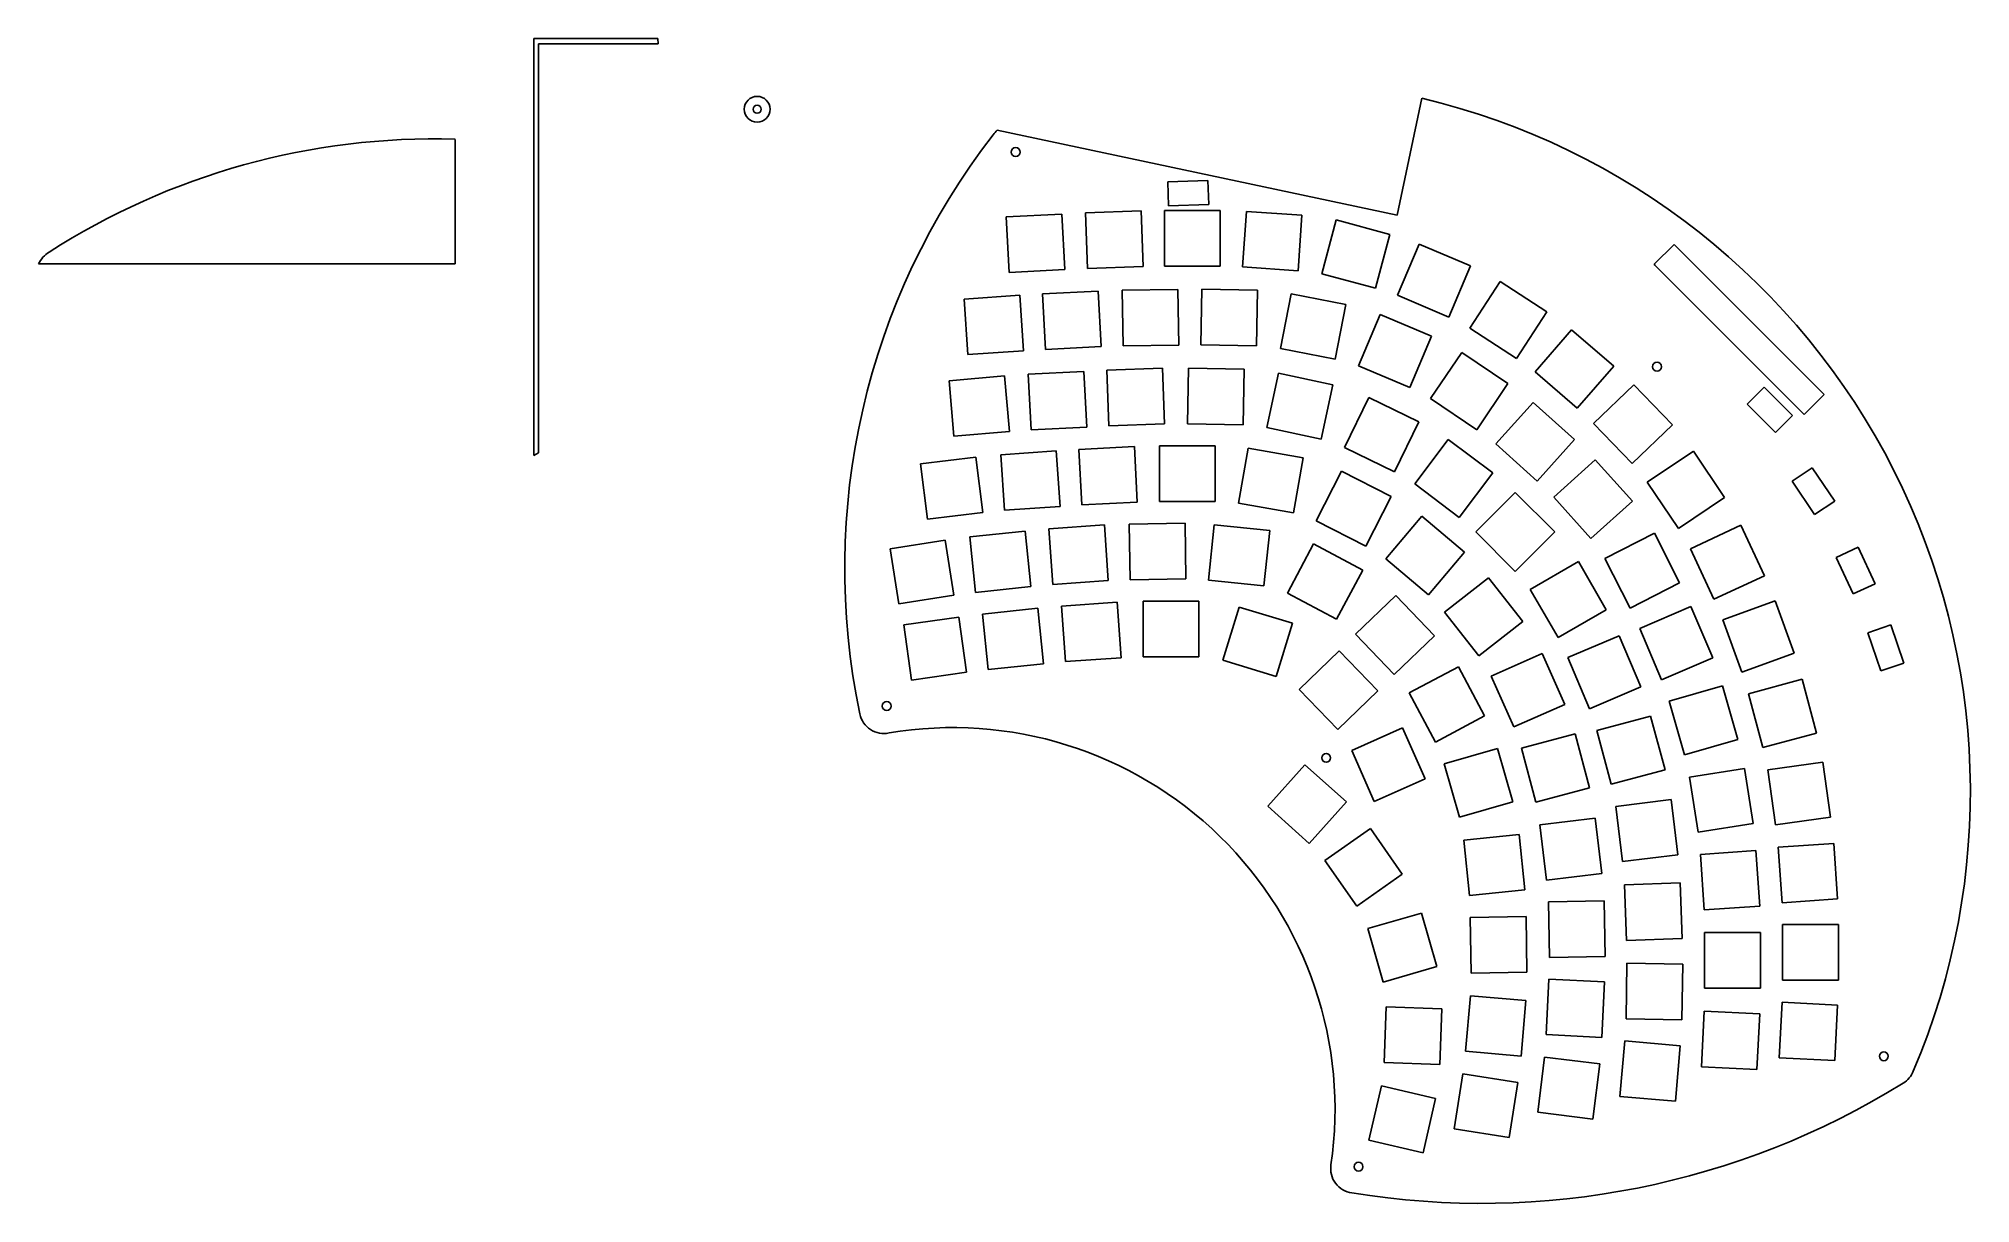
# Model space of a CAD drawing. Extents: x 56 to 536, y -306 to -16.
import ezdxf

# ---------------------------------------------------------------- set-up
doc = ezdxf.new("R2010")
doc.units = 0
doc.layers.add('BLACK', color=7, linetype='CONTINUOUS')

msp = doc.modelspace()

# ---------------------------------------------------------------- linework, layer by layer
at = {"layer": 'BLACK', "linetype": 'CONTINUOUS'}
for p, q in [((178.88, -16.3397), (178.872, -119.932)), ((178.88, -16.3397), (209.714, -16.3404)), ((180.051, -17.662), (180.026, -119.267)), ((180.051, -17.662), (209.751, -17.6569)), ((209.751, -17.6569), (209.714, -16.3404)), ((393.395, -60.2085), (399.57, -31.1601)), ((159.3, -72.3201), (159.3, -41.3775)), ((393.395, -60.2085), (293.997, -39.0971)), ((346.38, -51.587), (336.386, -51.936)), ((336.386, -51.936), (336.595, -57.9323)), ((346.589, -57.5834), (346.38, -51.587)), ((336.595, -57.9323), (346.589, -57.5834)), ((310.061, -59.9298), (296.24, -60.6542)), ((296.24, -60.6542), (296.965, -74.4752)), ((310.786, -73.7509), (310.061, -59.9298)), ((329.784, -59.1716), (315.953, -59.6546)), ((315.953, -59.6546), (316.436, -73.4861)), ((330.267, -73.0031), (329.784, -59.1716)), ((335.626, -59.0183), (335.626, -72.8583)), ((349.466, -59.0183), (335.626, -59.0183)), ((349.466, -72.8583), (349.466, -59.0183)), ((355.935, -59.2676), (354.969, -73.0739)), ((369.741, -60.233), (355.935, -59.2676)), ((368.776, -74.0393), (369.741, -60.233)), ((378.252, -61.3929), (374.67, -74.7614)), ((391.62, -64.975), (378.252, -61.3929)), ((388.038, -78.3434), (391.62, -64.975)), ((398.913, -67.389), (393.505, -80.1288)), ((411.652, -72.7967), (398.913, -67.389)), ((462.216, -67.47), (457.267, -72.4197)), ((499.516, -104.77), (462.216, -67.47)), ((159.3, -72.3201), (55.82, -72.3287)), ((296.965, -74.4752), (310.786, -73.7509)), ((316.436, -73.4861), (330.267, -73.0031)), ((335.626, -72.8583), (349.466, -72.8583)), ((354.969, -73.0739), (368.776, -74.0393)), ((374.67, -74.7614), (388.038, -78.3434)), ((406.245, -85.5365), (411.652, -72.7967)), ((419.012, -76.7013), (411.474, -88.3085)), ((430.619, -84.2391), (419.012, -76.7013)), ((457.267, -72.4197), (457.443, -72.5965)), ((457.443, -72.5965), (494.566, -109.72)), ((299.605, -80.0912), (285.798, -81.0566)), ((285.798, -81.0566), (286.764, -94.8629)), ((300.57, -93.8975), (299.605, -80.0912)), ((319.104, -79.061), (305.283, -79.7854)), ((305.283, -79.7854), (306.008, -93.6064)), ((319.829, -92.8821), (319.104, -79.061)), ((338.922, -78.6432), (325.084, -78.8847)), ((325.084, -78.8847), (325.326, -92.7226)), ((339.164, -92.4811), (338.922, -78.6432)), ((344.89, -78.6223), (344.648, -92.4602)), ((358.728, -78.8638), (344.89, -78.6223)), ((358.486, -92.7017), (358.728, -78.8638)), ((367.06, -79.7784), (364.42, -93.3641)), ((380.646, -82.4192), (367.06, -79.7784)), ((393.505, -80.1288), (406.245, -85.5365)), ((378.005, -96.0049), (380.646, -82.4192)), ((389.227, -84.9041), (383.82, -97.6439)), ((401.967, -90.3118), (389.227, -84.9041)), ((423.081, -95.8463), (430.619, -84.2391)), ((396.559, -103.052), (401.967, -90.3118)), ((411.474, -88.3085), (423.081, -95.8463)), ((436.769, -88.6728), (427.689, -99.118)), ((447.214, -97.7527), (436.769, -88.6728)), ((286.764, -94.8629), (300.57, -93.8975)), ((306.008, -93.6064), (319.829, -92.8821)), ((325.326, -92.7226), (339.164, -92.4811)), ((344.648, -92.4602), (358.486, -92.7017)), ((364.42, -93.3641), (378.005, -96.0049)), ((409.473, -94.3056), (401.733, -105.78)), ((420.947, -102.045), (409.473, -94.3056)), ((295.836, -100.17), (282.049, -101.376)), ((297.043, -113.957), (295.836, -100.17)), ((315.566, -99.0378), (301.745, -99.7622)), ((301.745, -99.7622), (302.469, -113.583)), ((316.29, -112.859), (315.566, -99.0378)), ((335.092, -98.2613), (321.26, -98.7443)), ((321.26, -98.7443), (321.743, -112.576)), ((335.575, -112.093), (335.092, -98.2613)), ((341.522, -98.2326), (341.28, -112.071)), ((355.36, -98.4742), (341.522, -98.2326)), ((355.118, -112.312), (355.36, -98.4742)), ((363.885, -99.4708), (361.008, -113.008)), ((377.423, -102.348), (363.885, -99.4708)), ((383.82, -97.6439), (396.559, -103.052)), ((427.689, -99.118), (438.134, -108.198)), ((438.134, -108.198), (447.214, -97.7527)), ((282.049, -101.376), (283.255, -115.164)), ((374.546, -115.886), (377.423, -102.348)), ((386.365, -105.503), (380.298, -117.942)), ((398.805, -111.57), (386.365, -105.503)), ((413.207, -113.519), (420.947, -102.045)), ((452.187, -102.369), (442.232, -111.983)), ((461.801, -112.324), (452.187, -102.369)), ((484.62, -102.931), (480.378, -107.174)), ((491.692, -110.003), (484.62, -102.931)), ((494.566, -109.72), (499.516, -104.77)), ((401.733, -105.78), (413.207, -113.519)), ((427.176, -106.742), (417.915, -117.027)), ((437.461, -116.002), (427.176, -106.742)), ((480.378, -107.174), (487.449, -114.245)), ((487.449, -114.245), (491.692, -110.003)), ((283.255, -115.164), (297.043, -113.957)), ((302.469, -113.583), (316.29, -112.859)), ((321.743, -112.576), (335.575, -112.093)), ((341.28, -112.071), (355.118, -112.312)), ((361.008, -113.008), (374.546, -115.886)), ((392.737, -124.009), (398.805, -111.57)), ((442.232, -111.983), (451.846, -121.938)), ((451.846, -121.938), (461.801, -112.324)), ((178.872, -119.932), (180.026, -119.267)), ((308.712, -118.788), (294.906, -119.754)), ((294.906, -119.754), (295.871, -133.56)), ((309.677, -132.595), (308.712, -118.788)), ((328.114, -117.693), (314.293, -118.417)), ((314.293, -118.417), (315.018, -132.238)), ((328.839, -131.514), (328.114, -117.693)), ((334.336, -117.558), (334.336, -131.398)), ((348.176, -117.558), (334.336, -117.558)), ((348.176, -131.398), (348.176, -117.558)), ((356.39, -118.151), (353.987, -131.781)), ((370.02, -120.555), (356.39, -118.151)), ((380.298, -117.942), (392.737, -124.009)), ((406.097, -115.925), (397.768, -126.978)), ((417.15, -124.254), (406.097, -115.925)), ((417.915, -117.027), (428.2, -126.287)), ((428.2, -126.287), (437.461, -116.002)), ((467.04, -118.866), (455.566, -126.605)), ((474.78, -130.34), (467.04, -118.866)), ((288.726, -120.358), (274.99, -122.045)), ((274.99, -122.045), (276.676, -135.781)), ((290.413, -134.095), (288.726, -120.358)), ((367.617, -134.184), (370.02, -120.555)), ((379.583, -123.825), (373.299, -136.157)), ((391.914, -130.109), (379.583, -123.825)), ((408.821, -135.308), (417.15, -124.254)), ((442.6, -121.035), (432.315, -130.296)), ((451.861, -131.32), (442.6, -121.035)), ((496.54, -122.973), (491.566, -126.329)), ((502.132, -131.264), (496.54, -122.973)), ((397.768, -126.978), (408.821, -135.308)), ((422.767, -129.16), (412.98, -138.947)), ((432.553, -138.947), (422.767, -129.16)), ((455.566, -126.605), (463.306, -138.079)), ((491.566, -126.329), (497.158, -134.619)), ((276.676, -135.781), (290.413, -134.095)), ((295.871, -133.56), (309.677, -132.595)), ((315.018, -132.238), (328.839, -131.514)), ((334.336, -131.398), (348.176, -131.398)), ((353.987, -131.781), (367.617, -134.184)), ((385.631, -142.44), (391.914, -130.109)), ((432.315, -130.296), (441.576, -140.581)), ((441.576, -140.581), (451.861, -131.32)), ((463.306, -138.079), (474.78, -130.34)), ((497.158, -134.619), (502.132, -131.264)), ((300.964, -138.742), (287.2, -140.189)), ((302.411, -152.506), (300.964, -138.742)), ((320.655, -137.206), (306.848, -138.171)), ((306.848, -138.171), (307.814, -151.978)), ((321.62, -151.012), (320.655, -137.206)), ((340.69, -136.761), (326.852, -137.002)), ((326.852, -137.002), (327.093, -150.84)), ((340.931, -150.599), (340.69, -136.761)), ((347.973, -137.151), (346.526, -150.915)), ((361.737, -138.598), (347.973, -137.151)), ((360.291, -152.362), (361.737, -138.598)), ((373.299, -136.157), (385.631, -142.44)), ((399.501, -135.035), (390.605, -145.637)), ((410.103, -143.931), (399.501, -135.035)), ((412.98, -138.947), (422.767, -148.733)), ((422.767, -148.733), (432.553, -138.947)), ((478.815, -137.261), (466.272, -143.11)), ((484.664, -149.804), (478.815, -137.261)), ((281.108, -140.968), (267.439, -143.133)), ((267.439, -143.133), (269.604, -156.803)), ((283.273, -154.638), (281.108, -140.968)), ((287.2, -140.189), (288.647, -153.953)), ((372.629, -141.922), (366.131, -154.142)), ((384.849, -148.419), (372.629, -141.922)), ((401.207, -154.533), (410.103, -143.931)), ((457.319, -139.233), (444.988, -145.516)), ((463.602, -151.564), (457.319, -139.233)), ((466.272, -143.11), (472.121, -155.653)), ((507.945, -142.726), (502.508, -145.262)), ((512.172, -151.789), (507.945, -142.726)), ((378.351, -160.639), (384.849, -148.419)), ((390.605, -145.637), (401.207, -154.533)), ((438.454, -146.298), (426.468, -153.218)), ((445.374, -158.284), (438.454, -146.298)), ((444.988, -145.516), (451.271, -157.848)), ((502.508, -145.262), (506.734, -154.325)), ((288.647, -153.953), (302.411, -152.506)), ((307.814, -151.978), (321.62, -151.012)), ((327.093, -150.84), (340.931, -150.599)), ((346.526, -150.915), (360.291, -152.362)), ((416.114, -150.313), (405.208, -158.833)), ((424.635, -161.219), (416.114, -150.313)), ((426.468, -153.218), (433.388, -165.204)), ((451.271, -157.848), (463.602, -151.564)), ((472.121, -155.653), (484.664, -149.804)), ((506.734, -154.325), (512.172, -151.789)), ((269.604, -156.803), (283.273, -154.638)), ((304.109, -157.909), (290.345, -159.356)), ((305.556, -171.673), (304.109, -157.909)), ((323.84, -156.387), (310.034, -157.353)), ((310.034, -157.353), (310.999, -171.159)), ((324.806, -170.194), (323.84, -156.387)), ((330.315, -156.165), (330.315, -170.005)), ((344.155, -156.165), (330.315, -156.165)), ((344.155, -170.005), (344.155, -156.165)), ((354.167, -157.591), (350.12, -170.827)), ((367.402, -161.638), (354.167, -157.591)), ((366.131, -154.142), (378.351, -160.639)), ((393.046, -154.761), (383.09, -164.375)), ((402.66, -164.717), (393.046, -154.761)), ((433.388, -165.204), (445.374, -158.284)), ((466.426, -157.499), (453.686, -162.907)), ((471.833, -170.239), (466.426, -157.499)), ((487.323, -156.033), (474.318, -160.767)), ((492.057, -169.039), (487.323, -156.033)), ((284.501, -160.118), (270.796, -162.044)), ((270.796, -162.044), (272.722, -175.749)), ((286.428, -173.823), (284.501, -160.118)), ((290.345, -159.356), (291.792, -173.12)), ((363.355, -174.873), (367.402, -161.638)), ((405.208, -158.833), (413.729, -169.739)), ((413.729, -169.739), (424.635, -161.219)), ((453.686, -162.907), (459.094, -175.647)), ((474.318, -160.767), (479.051, -173.772)), ((516.052, -162.055), (510.379, -164.009)), ((519.308, -171.511), (516.052, -162.055)), ((383.09, -164.375), (392.704, -174.331)), ((392.704, -174.331), (402.66, -164.717)), ((448.556, -164.728), (435.817, -170.136)), ((453.964, -177.468), (448.556, -164.728)), ((510.379, -164.009), (513.635, -173.464)), ((291.792, -173.12), (305.556, -171.673)), ((310.999, -171.159), (324.806, -170.194)), ((330.315, -170.005), (344.155, -170.005)), ((350.12, -170.827), (363.355, -174.873)), ((379.031, -168.48), (369.076, -178.094)), ((388.645, -178.436), (379.031, -168.48)), ((408.633, -172.434), (396.413, -178.931)), ((415.131, -184.654), (408.633, -172.434)), ((429.418, -169.135), (416.775, -174.765)), ((435.048, -181.779), (429.418, -169.135)), ((435.817, -170.136), (441.224, -182.876)), ((459.094, -175.647), (471.833, -170.239)), ((479.051, -173.772), (492.057, -169.039)), ((513.635, -173.464), (519.308, -171.511)), ((272.722, -175.749), (286.428, -173.823)), ((416.775, -174.765), (422.404, -187.408)), ((441.224, -182.876), (453.964, -177.468)), ((474.281, -177.207), (460.977, -181.022)), ((478.096, -190.511), (474.281, -177.207)), ((494.05, -175.546), (480.682, -179.128)), ((497.632, -188.914), (494.05, -175.546)), ((369.076, -178.094), (378.69, -188.05)), ((378.69, -188.05), (388.645, -178.436)), ((396.413, -178.931), (402.911, -191.151)), ((422.404, -187.408), (435.048, -181.779)), ((460.977, -181.022), (464.792, -194.326)), ((480.682, -179.128), (484.264, -192.496)), ((402.911, -191.151), (415.131, -184.654)), ((456.403, -184.704), (443.035, -188.287)), ((459.985, -198.073), (456.403, -184.704)), ((394.751, -187.617), (382.108, -193.247)), ((400.38, -200.261), (394.751, -187.617)), ((437.663, -189.119), (424.295, -192.701)), ((441.245, -202.487), (437.663, -189.119)), ((443.035, -188.287), (446.617, -201.655)), ((464.792, -194.326), (478.096, -190.511)), ((484.264, -192.496), (497.632, -188.914)), ((370.497, -196.78), (361.237, -207.065)), ((380.782, -206.041), (370.497, -196.78)), ((382.108, -193.247), (387.737, -205.89)), ((418.364, -192.734), (405.06, -196.549)), ((405.06, -196.549), (408.875, -209.852)), ((422.179, -206.038), (418.364, -192.734)), ((424.295, -192.701), (427.877, -206.069)), ((499.186, -196.111), (485.481, -198.037)), ((501.113, -209.816), (499.186, -196.111)), ((387.737, -205.89), (400.38, -200.261)), ((446.617, -201.655), (459.985, -198.073)), ((479.706, -197.714), (466.036, -199.879)), ((466.036, -199.879), (468.201, -213.548)), ((481.871, -211.383), (479.706, -197.714)), ((485.481, -198.037), (487.407, -211.742)), ((371.522, -216.326), (380.782, -206.041)), ((408.875, -209.852), (422.179, -206.038)), ((427.877, -206.069), (441.245, -202.487)), ((461.491, -205.448), (447.754, -207.135)), ((463.177, -219.185), (461.491, -205.448)), ((361.237, -207.065), (371.522, -216.326)), ((442.579, -210.04), (428.843, -211.727)), ((444.266, -223.777), (442.579, -210.04)), ((447.754, -207.135), (449.44, -220.871)), ((487.407, -211.742), (501.113, -209.816)), ((386.751, -212.667), (375.414, -220.605)), ((394.689, -224.004), (386.751, -212.667)), ((423.73, -214.089), (409.965, -215.536)), ((409.965, -215.536), (411.412, -229.3)), ((425.176, -227.853), (423.73, -214.089)), ((428.843, -211.727), (430.529, -225.464)), ((468.201, -213.548), (481.871, -211.383)), ((375.414, -220.605), (383.352, -231.942)), ((449.44, -220.871), (463.177, -219.185)), ((482.557, -218.114), (468.751, -219.08)), ((468.751, -219.08), (469.716, -232.886)), ((483.522, -231.921), (482.557, -218.114)), ((501.891, -216.325), (488.085, -217.29)), ((488.085, -217.29), (489.051, -231.097)), ((502.857, -230.131), (501.891, -216.325)), ((383.352, -231.942), (394.689, -224.004)), ((430.529, -225.464), (444.266, -223.777)), ((411.412, -229.3), (425.176, -227.853)), ((463.75, -226.117), (449.918, -226.6)), ((449.918, -226.6), (450.401, -240.431)), ((464.233, -239.948), (463.75, -226.117)), ((489.051, -231.097), (502.857, -230.131)), ((399.425, -233.662), (386.122, -237.476)), ((403.24, -246.965), (399.425, -233.662)), ((425.428, -234.484), (411.591, -234.726)), ((411.591, -234.726), (411.832, -248.564)), ((425.67, -248.322), (425.428, -234.484)), ((444.834, -230.599), (430.996, -230.841)), ((430.996, -230.841), (431.238, -244.679)), ((445.076, -244.437), (444.834, -230.599)), ((469.716, -232.886), (483.522, -231.921)), ((386.122, -237.476), (389.936, -250.78)), ((450.401, -240.431), (464.233, -239.948)), ((483.658, -238.469), (469.818, -238.469)), ((469.818, -238.469), (469.818, -252.309)), ((483.658, -252.309), (483.658, -238.469)), ((503.045, -236.48), (489.205, -236.48)), ((489.205, -236.48), (489.205, -250.32)), ((503.045, -250.32), (503.045, -236.48)), ((431.238, -244.679), (445.076, -244.437)), ((389.936, -250.78), (403.24, -246.965)), ((411.832, -248.564), (425.67, -248.322)), ((450.523, -246.069), (450.281, -259.907)), ((464.361, -246.31), (450.523, -246.069)), ((464.119, -260.148), (464.361, -246.31)), ((411.611, -254.185), (410.404, -267.973)), ((425.398, -255.391), (411.611, -254.185)), ((431.138, -250.036), (430.414, -263.857)), ((444.959, -250.761), (431.138, -250.036)), ((444.235, -264.582), (444.959, -250.761)), ((469.818, -252.309), (483.658, -252.309)), ((489.205, -250.32), (503.045, -250.32)), ((390.702, -256.934), (390.219, -270.765)), ((404.533, -257.417), (390.702, -256.934)), ((404.05, -271.248), (404.533, -257.417)), ((424.192, -269.179), (425.398, -255.391)), ((469.722, -258.008), (468.998, -271.829)), ((483.543, -258.732), (469.722, -258.008)), ((482.819, -272.553), (483.543, -258.732)), ((489.052, -255.78), (488.328, -269.601)), ((502.873, -256.504), (489.052, -255.78)), ((502.149, -270.325), (502.873, -256.504)), ((430.414, -263.857), (444.235, -264.582)), ((450.281, -259.907), (464.119, -260.148)), ((410.404, -267.973), (424.192, -269.179)), ((449.97, -265.415), (448.764, -279.202)), ((463.757, -266.621), (449.97, -265.415)), ((462.551, -280.409), (463.757, -266.621)), ((390.219, -270.765), (404.05, -271.248)), ((409.764, -273.589), (407.599, -287.259)), ((423.434, -275.754), (409.764, -273.589)), ((430.015, -269.421), (428.328, -283.158)), ((443.752, -271.108), (430.015, -269.421)), ((442.065, -284.845), (443.752, -271.108)), ((468.998, -271.829), (482.819, -272.553)), ((488.328, -269.601), (502.149, -270.325)), ((389.483, -276.606), (386.37, -290.091)), ((402.968, -279.719), (389.483, -276.606)), ((421.269, -289.424), (423.434, -275.754)), ((399.855, -293.205), (402.968, -279.719)), ((428.328, -283.158), (442.065, -284.845)), ((448.764, -279.202), (462.551, -280.409)), ((407.599, -287.259), (421.269, -289.424)), ((386.37, -290.091), (399.855, -293.205))]:
    msp.add_line(p, q, dxfattribs=at)
at = {"layer": 'BLACK'}
for centre, radius in [((234.37, -33.8901), 3.2), ((234.37, -33.8901), 1), ((298.607, -44.5306), 1.1), ((457.986, -97.8715), 1.1), ((266.57, -182.191), 1.1), ((375.772, -195.082), 1.1), ((514.347, -269.237), 1.1), ((383.821, -296.674), 1.1)]:
    msp.add_circle(centre, radius, dxfattribs=at)
for centre, radius, start, end in [((358.766, -203.478), 177.084, -23.0808, 76.6779), ((154.221, -218.245), 176.998, 88.3556, 122.756), ((431.825, -147.953), 175.697, 142.188, 191.898), ((298.034, -43.5346), 5.9992, 132.295, 146.606), ((61.5496, -74.8201), 6.2479, 119.713, 156.513), ((265.813, -183.015), 6.0233, -168.889, -77.258), ((283, -282.522), 94.9649, -8.30696, 99.616), ((516.065, -270.781), 5.9968, -59.3005, -20.6894), ((414.359, -107.04), 198.753, -99.3263, -58.1888), ((382.895, -297.207), 6.0049, 170.752, 262.87)]:
    msp.add_arc(centre, radius, start, end, dxfattribs=at)

doc.saveas('drawing.dxf')
